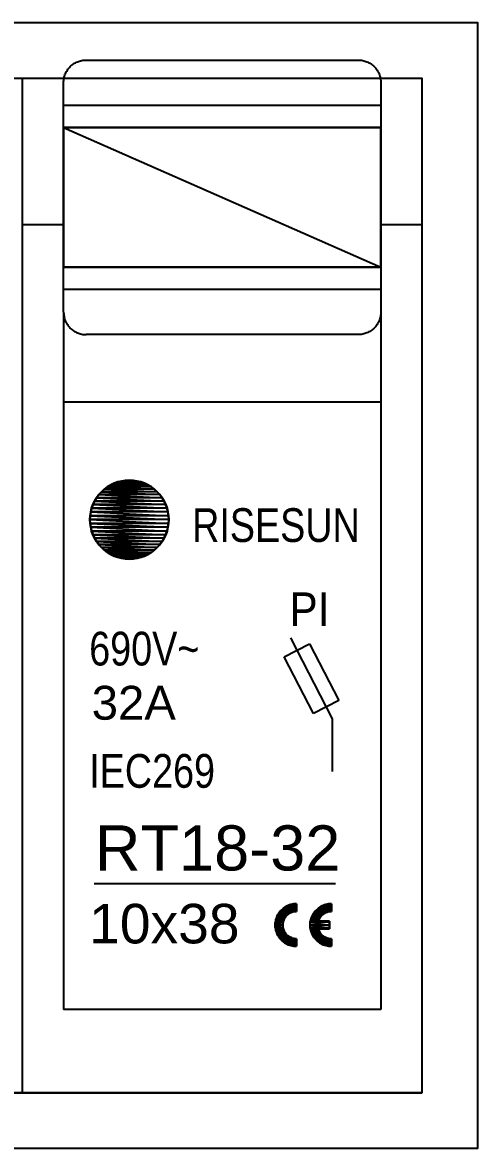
# Model space of a CAD drawing. Header units: millimetres. Extents: x 0 to 4783, y 0 to 3382.
# Drawn here: x 1790.6 to 1811.1, y 2295.9 to 2346.5 of the extents above; entities that cross this region are included whole.
import ezdxf

# ---------------------------------------------------------------- set-up
doc = ezdxf.new("R2010")
doc.units = ezdxf.units.MM
doc.linetypes.add('NEW_LINE159', pattern=[0.7, 0.5, -0.2])
doc.layers.add('DUT', color=7, linetype='Continuous')
doc.styles.add('Arial', font='arial.ttf')

# ---------------------------------------------------------------- blocks, each defined once
blk = doc.blocks.new('*U11827')
for p, q in [((11.063, 62.81), (11.096, 62.847)), ((11.096, 62.847), (11.13, 62.884)), ((11.13, 62.884), (11.167, 62.918)), ((11.13, 62.884), (11.13, 62.884)), ((11.167, 62.918), (11.205, 62.951)), ((11.205, 62.951), (11.244, 62.982)), ((11.244, 62.982), (11.285, 63.01)), ((11.285, 63.01), (11.326, 63.037)), ((11.326, 63.037), (11.369, 63.061)), ((11.369, 63.061), (11.414, 63.083)), ((11.414, 63.083), (11.459, 63.103)), ((11.459, 63.103), (11.505, 63.121)), ((11.505, 63.121), (11.552, 63.137)), ((11.552, 63.137), (11.599, 63.15)), ((11.599, 63.15), (11.648, 63.161)), ((11.648, 63.161), (11.697, 63.169)), ((11.697, 63.169), (11.746, 63.175)), ((11.746, 63.175), (11.796, 63.179)), ((11.796, 63.179), (11.846, 63.18)), ((11.846, 63.18), (12.656, 63.18)), ((12.656, 63.18), (23.288, 63.18)), ((23.288, 63.18), (24.098, 63.18)), ((24.098, 63.18), (24.098, 63.18)), ((24.098, 63.18), (24.148, 63.179)), ((24.148, 63.179), (24.198, 63.175)), ((24.198, 63.175), (24.247, 63.169)), ((24.247, 63.169), (24.296, 63.161)), ((24.296, 63.161), (24.344, 63.15)), ((24.344, 63.15), (24.392, 63.137)), ((24.392, 63.137), (24.439, 63.121)), ((24.439, 63.121), (24.485, 63.103)), ((24.485, 63.103), (24.53, 63.083)), ((24.53, 63.083), (24.574, 63.061)), ((24.574, 63.061), (24.617, 63.037)), ((24.617, 63.037), (24.659, 63.01)), ((24.659, 63.01), (24.7, 62.982)), ((24.7, 62.982), (24.739, 62.951)), ((24.739, 62.951), (24.777, 62.918)), ((24.777, 62.918), (24.814, 62.884)), ((24.814, 62.884), (24.814, 62.884)), ((24.814, 62.884), (24.848, 62.847)), ((24.848, 62.847), (24.881, 62.81)), ((8.986, 62.37), (10.854, 62.37)), ((8.986, 16.706), (8.986, 62.37)), ((10.839, 62.268), (10.845, 62.317)), ((10.845, 62.317), (10.853, 62.366)), ((10.853, 62.366), (10.864, 62.415)), ((10.864, 62.415), (10.878, 62.462)), ((10.878, 62.462), (10.893, 62.509)), ((10.893, 62.509), (10.911, 62.555)), ((10.911, 62.555), (10.931, 62.601)), ((10.931, 62.601), (10.953, 62.645)), ((10.953, 62.645), (10.977, 62.688)), ((10.977, 62.688), (11.004, 62.73)), ((11.004, 62.73), (11.032, 62.77)), ((11.032, 62.77), (11.063, 62.81)), ((24.881, 62.81), (24.911, 62.77)), ((24.911, 62.77), (24.94, 62.73)), ((24.94, 62.73), (24.966, 62.688)), ((24.966, 62.688), (24.991, 62.645)), ((24.991, 62.645), (25.013, 62.601)), ((25.013, 62.601), (25.033, 62.555)), ((25.033, 62.555), (25.051, 62.509)), ((25.051, 62.509), (25.066, 62.462)), ((25.066, 62.462), (25.08, 62.415)), ((25.08, 62.415), (25.091, 62.366)), ((25.09, 62.37), (26.958, 62.37)), ((25.091, 62.366), (25.099, 62.317)), ((25.099, 62.317), (25.105, 62.268)), ((26.958, 62.37), (26.958, 16.706)), ((10.834, 62.168), (10.835, 62.218)), ((10.834, 60.143), (10.834, 62.168)), ((10.834, 62.168), (10.834, 62.168)), ((10.835, 62.218), (10.839, 62.268)), ((25.105, 62.268), (25.109, 62.218)), ((25.109, 62.218), (25.11, 62.168)), ((25.11, 62.168), (25.11, 60.143)), ((10.834, 61.155), (25.11, 61.155)), ((10.834, 53.865), (10.834, 60.143)), ((10.834, 60.143), (25.11, 60.143)), ((25.11, 60.143), (25.11, 53.865)), ((8.986, 55.789), (10.854, 55.789)), ((25.09, 55.789), (26.958, 55.789)), ((25.11, 53.865), (10.834, 53.865)), ((10.834, 51.84), (10.834, 53.865)), ((25.11, 53.865), (25.11, 51.84)), ((25.11, 52.853), (10.834, 52.853)), ((10.834, 51.84), (10.834, 20.453)), ((10.834, 51.84), (10.834, 51.84)), ((10.834, 51.84), (10.835, 51.79)), ((10.835, 51.79), (10.839, 51.74)), ((10.839, 51.74), (10.845, 51.691)), ((10.845, 51.691), (10.853, 51.642)), ((25.099, 51.691), (25.091, 51.642)), ((25.105, 51.74), (25.099, 51.691)), ((25.109, 51.79), (25.105, 51.74)), ((25.11, 51.84), (25.109, 51.79)), ((25.11, 51.84), (25.11, 20.453)), ((25.11, 51.84), (25.11, 51.84)), ((10.853, 51.642), (10.864, 51.594)), ((10.864, 51.594), (10.878, 51.546)), ((10.878, 51.546), (10.893, 51.499)), ((10.893, 51.499), (10.911, 51.453)), ((10.911, 51.453), (10.931, 51.408)), ((10.931, 51.408), (10.953, 51.364)), ((10.953, 51.364), (10.977, 51.321)), ((10.977, 51.321), (11.004, 51.279)), ((11.004, 51.279), (11.032, 51.238)), ((11.032, 51.238), (11.063, 51.199)), ((11.063, 51.199), (11.096, 51.161)), ((24.881, 51.199), (24.848, 51.161)), ((24.911, 51.238), (24.881, 51.199)), ((24.94, 51.279), (24.911, 51.238)), ((24.966, 51.321), (24.94, 51.279)), ((24.991, 51.364), (24.966, 51.321)), ((25.013, 51.408), (24.991, 51.364)), ((25.033, 51.453), (25.013, 51.408)), ((25.051, 51.499), (25.033, 51.453)), ((25.066, 51.546), (25.051, 51.499)), ((25.08, 51.594), (25.066, 51.546)), ((25.091, 51.642), (25.08, 51.594)), ((11.096, 51.161), (11.13, 51.124)), ((11.13, 51.124), (11.13, 51.124)), ((11.13, 51.124), (11.167, 51.09)), ((11.167, 51.09), (11.205, 51.057)), ((11.205, 51.057), (11.244, 51.027)), ((11.244, 51.027), (11.285, 50.998)), ((11.285, 50.998), (11.326, 50.971)), ((11.326, 50.971), (11.369, 50.947)), ((11.369, 50.947), (11.414, 50.925)), ((11.414, 50.925), (11.459, 50.905)), ((11.459, 50.905), (11.505, 50.887)), ((11.505, 50.887), (11.552, 50.872)), ((11.552, 50.872), (11.599, 50.858)), ((11.599, 50.858), (11.648, 50.847)), ((11.648, 50.847), (11.697, 50.839)), ((11.697, 50.839), (11.746, 50.833)), ((11.746, 50.833), (11.796, 50.829)), ((11.796, 50.829), (11.846, 50.828)), ((24.098, 50.828), (11.846, 50.828)), ((24.148, 50.829), (24.098, 50.828)), ((24.198, 50.833), (24.148, 50.829)), ((24.247, 50.839), (24.198, 50.833)), ((24.296, 50.847), (24.247, 50.839)), ((24.344, 50.858), (24.296, 50.847)), ((24.392, 50.872), (24.344, 50.858)), ((24.439, 50.887), (24.392, 50.872)), ((24.485, 50.905), (24.439, 50.887)), ((24.53, 50.925), (24.485, 50.905)), ((24.574, 50.947), (24.53, 50.925)), ((24.617, 50.971), (24.574, 50.947)), ((24.659, 50.998), (24.617, 50.971)), ((24.7, 51.027), (24.659, 50.998)), ((24.739, 51.057), (24.7, 51.027)), ((24.777, 51.09), (24.739, 51.057)), ((24.814, 51.124), (24.777, 51.09)), ((24.848, 51.161), (24.814, 51.124)), ((24.814, 51.124), (24.814, 51.124)), ((25.11, 47.79), (10.834, 47.79)), ((21.042, 37.19), (22.918, 33.537)), ((20.765, 36.328), (21.904, 36.913)), ((21.904, 36.913), (23.213, 34.366)), ((22.073, 33.781), (20.765, 36.328)), ((23.213, 34.366), (22.073, 33.781)), ((22.918, 33.537), (22.918, 31.163)), ((12.203, 26.131), (23.067, 26.131)), ((20.553, 24.844), (20.517, 24.793)), ((20.593, 24.893), (20.553, 24.844)), ((20.636, 24.938), (20.593, 24.893)), ((20.682, 24.981), (20.636, 24.938)), ((20.73, 25.02), (20.682, 24.981)), ((20.78, 25.056), (20.73, 25.02)), ((20.833, 25.088), (20.78, 25.056)), ((20.888, 25.118), (20.833, 25.088)), ((20.944, 25.143), (20.888, 25.118)), ((21.002, 25.166), (20.944, 25.143)), ((21.062, 25.184), (21.002, 25.166)), ((21.075, 24.829), (21.038, 24.813)), ((21.123, 25.198), (21.062, 25.184)), ((21.112, 24.844), (21.075, 24.829)), ((21.151, 24.855), (21.112, 24.844)), ((21.185, 25.208), (21.123, 25.198)), ((21.19, 24.865), (21.151, 24.855)), ((21.248, 25.215), (21.185, 25.208)), ((21.23, 24.871), (21.19, 24.865)), ((21.27, 24.875), (21.23, 24.871)), ((21.312, 25.217), (21.248, 25.215)), ((21.312, 24.876), (21.27, 24.875)), ((21.312, 25.217), (21.312, 25.217)), ((21.312, 24.876), (21.312, 24.876)), ((22.127, 24.844), (22.09, 24.793)), ((22.167, 24.893), (22.127, 24.844)), ((22.21, 24.938), (22.167, 24.893)), ((22.255, 24.981), (22.21, 24.938)), ((22.303, 25.02), (22.255, 24.981)), ((22.354, 25.056), (22.303, 25.02)), ((22.407, 25.088), (22.354, 25.056)), ((22.461, 25.118), (22.407, 25.088)), ((22.518, 25.143), (22.461, 25.118)), ((22.576, 25.166), (22.518, 25.143)), ((22.635, 25.184), (22.576, 25.166)), ((22.641, 24.826), (22.596, 24.805)), ((22.696, 25.198), (22.635, 25.184)), ((22.687, 24.844), (22.641, 24.826)), ((22.735, 24.858), (22.687, 24.844)), ((22.758, 25.208), (22.696, 25.198)), ((22.784, 24.868), (22.735, 24.858)), ((22.821, 25.215), (22.758, 25.208)), ((22.834, 24.874), (22.784, 24.868)), ((22.885, 25.217), (22.821, 25.215)), ((22.885, 24.876), (22.834, 24.874)), ((22.885, 25.217), (22.885, 25.217)), ((22.885, 24.876), (22.885, 24.876)), ((20.357, 24.322), (20.355, 24.26)), ((20.363, 24.384), (20.357, 24.322)), ((20.373, 24.445), (20.363, 24.384)), ((20.387, 24.506), (20.373, 24.445)), ((20.405, 24.566), (20.387, 24.506)), ((20.427, 24.624), (20.405, 24.566)), ((20.453, 24.682), (20.427, 24.624)), ((20.483, 24.738), (20.453, 24.682)), ((20.517, 24.793), (20.483, 24.738)), ((20.483, 24.738), (20.483, 24.738)), ((20.7, 24.34), (20.696, 24.3)), ((20.706, 24.379), (20.7, 24.34)), ((20.715, 24.418), (20.706, 24.379)), ((20.727, 24.457), (20.715, 24.418)), ((20.741, 24.495), (20.727, 24.457)), ((20.758, 24.532), (20.741, 24.495)), ((20.778, 24.568), (20.758, 24.532)), ((20.799, 24.603), (20.778, 24.568)), ((20.778, 24.568), (20.778, 24.568)), ((20.823, 24.636), (20.799, 24.603)), ((20.849, 24.668), (20.823, 24.636)), ((20.876, 24.697), (20.849, 24.668)), ((20.906, 24.724), (20.876, 24.697)), ((20.937, 24.75), (20.906, 24.724)), ((20.969, 24.773), (20.937, 24.75)), ((21.003, 24.794), (20.969, 24.773)), ((21.038, 24.813), (21.003, 24.794)), ((21.93, 24.322), (21.928, 24.26)), ((21.936, 24.384), (21.93, 24.322)), ((21.946, 24.445), (21.936, 24.384)), ((21.96, 24.506), (21.946, 24.445)), ((21.978, 24.566), (21.96, 24.506)), ((22, 24.624), (21.978, 24.566)), ((22.026, 24.682), (22, 24.624)), ((22.056, 24.738), (22.026, 24.682)), ((22.09, 24.793), (22.056, 24.738)), ((22.056, 24.738), (22.056, 24.738)), ((22.308, 24.479), (22.292, 24.43)), ((22.292, 24.43), (22.8, 24.43)), ((22.328, 24.525), (22.308, 24.479)), ((22.351, 24.569), (22.328, 24.525)), ((22.378, 24.611), (22.351, 24.569)), ((22.408, 24.651), (22.378, 24.611)), ((22.441, 24.688), (22.408, 24.651)), ((22.476, 24.721), (22.441, 24.688)), ((22.514, 24.752), (22.476, 24.721)), ((22.554, 24.78), (22.514, 24.752)), ((22.596, 24.805), (22.554, 24.78)), ((22.8, 24.43), (22.8, 24.09)), ((20.355, 24.26), (20.357, 24.198)), ((20.357, 24.198), (20.363, 24.136)), ((20.363, 24.136), (20.373, 24.075)), ((20.373, 24.075), (20.387, 24.014)), ((20.387, 24.014), (20.405, 23.954)), ((20.405, 23.954), (20.427, 23.895)), ((20.427, 23.895), (20.453, 23.838)), ((20.453, 23.838), (20.483, 23.781)), ((20.696, 24.3), (20.695, 24.26)), ((20.695, 24.26), (20.696, 24.22)), ((20.696, 24.22), (20.7, 24.18)), ((20.7, 24.18), (20.706, 24.141)), ((20.706, 24.141), (20.715, 24.102)), ((20.715, 24.102), (20.727, 24.063)), ((20.727, 24.063), (20.741, 24.025)), ((20.741, 24.025), (20.758, 23.988)), ((20.758, 23.988), (20.778, 23.952)), ((20.778, 23.952), (20.778, 23.952)), ((20.778, 23.952), (20.799, 23.917)), ((20.799, 23.917), (20.823, 23.884)), ((20.823, 23.884), (20.849, 23.853)), ((20.849, 23.853), (20.876, 23.823)), ((20.876, 23.823), (20.906, 23.796)), ((21.928, 24.26), (21.93, 24.198)), ((21.93, 24.198), (21.936, 24.136)), ((21.936, 24.136), (21.946, 24.075)), ((21.946, 24.075), (21.96, 24.014)), ((21.96, 24.014), (21.978, 23.954)), ((21.978, 23.954), (22, 23.895)), ((22, 23.895), (22.026, 23.838)), ((22.026, 23.838), (22.056, 23.781)), ((22.292, 24.09), (22.292, 24.09)), ((22.292, 24.09), (22.308, 24.041)), ((22.292, 24.09), (22.8, 24.09)), ((22.308, 24.041), (22.328, 23.995)), ((22.328, 23.995), (22.351, 23.951)), ((22.351, 23.951), (22.378, 23.909)), ((22.378, 23.909), (22.408, 23.869)), ((22.408, 23.869), (22.441, 23.832)), ((22.441, 23.832), (22.476, 23.798)), ((20.483, 23.781), (20.483, 23.781)), ((20.483, 23.781), (20.517, 23.727)), ((20.517, 23.727), (20.553, 23.676)), ((20.553, 23.676), (20.593, 23.627)), ((20.593, 23.627), (20.636, 23.582)), ((20.636, 23.582), (20.682, 23.539)), ((20.682, 23.539), (20.73, 23.5)), ((20.73, 23.5), (20.78, 23.464)), ((20.78, 23.464), (20.833, 23.431)), ((20.833, 23.431), (20.888, 23.402)), ((20.888, 23.402), (20.944, 23.376)), ((20.906, 23.796), (20.937, 23.77)), ((20.937, 23.77), (20.969, 23.747)), ((20.944, 23.376), (21.002, 23.355)), ((20.969, 23.747), (21.003, 23.726)), ((21.002, 23.355), (21.062, 23.336)), ((21.003, 23.726), (21.038, 23.707)), ((21.038, 23.707), (21.075, 23.691)), ((21.062, 23.336), (21.123, 23.322)), ((21.075, 23.691), (21.112, 23.677)), ((21.112, 23.677), (21.151, 23.665)), ((21.123, 23.322), (21.185, 23.312)), ((21.151, 23.665), (21.19, 23.656)), ((21.185, 23.312), (21.248, 23.305)), ((21.19, 23.656), (21.23, 23.649)), ((21.23, 23.649), (21.27, 23.645)), ((21.27, 23.645), (21.312, 23.643)), ((22.056, 23.781), (22.056, 23.781)), ((22.056, 23.781), (22.09, 23.727)), ((22.09, 23.727), (22.127, 23.676)), ((22.127, 23.676), (22.167, 23.627)), ((22.167, 23.627), (22.21, 23.582)), ((22.21, 23.582), (22.255, 23.539)), ((22.255, 23.539), (22.303, 23.5)), ((22.303, 23.5), (22.354, 23.464)), ((22.354, 23.464), (22.407, 23.431)), ((22.407, 23.431), (22.461, 23.402)), ((22.461, 23.402), (22.518, 23.376)), ((22.476, 23.798), (22.514, 23.767)), ((22.514, 23.767), (22.554, 23.74)), ((22.518, 23.376), (22.576, 23.355)), ((22.554, 23.74), (22.596, 23.715)), ((22.576, 23.355), (22.635, 23.336)), ((22.596, 23.715), (22.641, 23.694)), ((22.635, 23.336), (22.696, 23.322)), ((22.641, 23.694), (22.687, 23.676)), ((22.687, 23.676), (22.735, 23.662)), ((22.696, 23.322), (22.758, 23.312)), ((22.735, 23.662), (22.784, 23.652)), ((22.758, 23.312), (22.821, 23.305)), ((22.784, 23.652), (22.834, 23.645)), ((22.834, 23.645), (22.885, 23.643)), ((21.248, 23.305), (21.312, 23.303)), ((22.821, 23.305), (22.885, 23.303)), ((25.11, 20.453), (10.834, 20.453)), ((-26.958, 16.706), (26.958, 16.706))]:
    blk.add_line(p, q)
at = {"color": 144}
for p, q in [((10.834, 60.143), (10.834, 53.865)), ((10.834, 60.143), (25.11, 60.143)), ((25.11, 60.143), (10.834, 60.143)), ((10.834, 60.143), (25.11, 53.865)), ((10.834, 53.865), (10.834, 60.143)), ((10.834, 60.143), (25.11, 53.865)), ((10.834, 60.143), (10.834, 60.143)), ((10.834, 60.143), (25.11, 60.143)), ((25.11, 60.143), (25.11, 53.865)), ((25.11, 53.865), (25.11, 60.143)), ((10.834, 53.865), (25.11, 53.865)), ((10.834, 53.865), (10.834, 53.865)), ((10.834, 53.865), (25.11, 53.865)), ((25.11, 53.865), (10.834, 53.865))]:
    blk.add_line(p, q, dxfattribs=at)
at = {"color": 251, "linetype": 'NEW_LINE159'}
for p, q in [((13.103, 44.135), (12.948, 44.06)), ((13.266, 44.194), (13.103, 44.135)), ((13.435, 44.238), (13.266, 44.194)), ((13.611, 44.265), (13.435, 44.238)), ((13.793, 44.274), (13.611, 44.265)), ((13.974, 44.265), (13.793, 44.274)), ((13.793, 44.274), (13.793, 44.274)), ((14.15, 44.238), (13.974, 44.265)), ((14.319, 44.194), (14.15, 44.238)), ((14.482, 44.135), (14.319, 44.194)), ((14.637, 44.06), (14.482, 44.135)), ((12.425, 43.629), (12.323, 43.493)), ((12.54, 43.755), (12.425, 43.629)), ((12.666, 43.87), (12.54, 43.755)), ((12.802, 43.971), (12.666, 43.87)), ((12.948, 44.06), (12.802, 43.971)), ((14.783, 43.971), (14.637, 44.06)), ((14.92, 43.87), (14.783, 43.971)), ((15.046, 43.755), (14.92, 43.87)), ((15.16, 43.629), (15.046, 43.755)), ((15.262, 43.493), (15.16, 43.629)), ((12.16, 43.192), (12.1, 43.029)), ((12.235, 43.347), (12.16, 43.192)), ((12.323, 43.493), (12.235, 43.347)), ((15.351, 43.347), (15.262, 43.493)), ((15.425, 43.192), (15.351, 43.347)), ((15.485, 43.029), (15.425, 43.192)), ((12.03, 42.683), (12.021, 42.502)), ((12.057, 42.859), (12.03, 42.683)), ((12.1, 43.029), (12.057, 42.859)), ((15.529, 42.859), (15.485, 43.029)), ((15.555, 42.683), (15.529, 42.859)), ((15.565, 42.502), (15.555, 42.683)), ((12.021, 42.502), (12.021, 42.502)), ((12.021, 42.502), (12.03, 42.321)), ((12.03, 42.321), (12.057, 42.145)), ((12.057, 42.145), (12.1, 41.975)), ((15.485, 41.975), (15.529, 42.145)), ((15.529, 42.145), (15.555, 42.321)), ((15.555, 42.321), (15.565, 42.502)), ((15.565, 42.502), (15.565, 42.502)), ((12.1, 41.975), (12.16, 41.812)), ((12.16, 41.812), (12.234, 41.658)), ((12.234, 41.658), (12.323, 41.512)), ((15.262, 41.512), (15.351, 41.658)), ((15.351, 41.658), (15.425, 41.812)), ((15.425, 41.812), (15.485, 41.975)), ((12.323, 41.512), (12.425, 41.375)), ((12.425, 41.375), (12.54, 41.249)), ((12.54, 41.249), (12.665, 41.135)), ((12.665, 41.135), (12.802, 41.033)), ((14.783, 41.033), (14.92, 41.135)), ((14.92, 41.135), (15.046, 41.249)), ((15.046, 41.249), (15.16, 41.375)), ((15.16, 41.375), (15.262, 41.512)), ((12.802, 41.033), (12.948, 40.944)), ((12.948, 40.944), (13.103, 40.869)), ((13.103, 40.869), (13.266, 40.81)), ((13.266, 40.81), (13.435, 40.766)), ((13.435, 40.766), (13.611, 40.739)), ((13.611, 40.739), (13.793, 40.73)), ((13.793, 40.73), (13.974, 40.739)), ((13.793, 40.73), (13.793, 40.73)), ((13.974, 40.739), (14.15, 40.766)), ((14.15, 40.766), (14.319, 40.81)), ((14.319, 40.81), (14.482, 40.869)), ((14.482, 40.869), (14.637, 40.944)), ((14.637, 40.944), (14.783, 41.033))]:
    blk.add_line(p, q, dxfattribs=at)
at = {"color": 251}
for p, q in [((13.115, 44.139), (12.958, 44.065)), ((12.958, 44.065), (13.115, 44.139)), ((13.278, 44.198), (13.115, 44.139)), ((13.115, 44.139), (13.278, 44.198)), ((14.471, 44.139), (13.115, 44.139)), ((13.115, 44.139), (14.628, 44.065)), ((13.115, 44.139), (14.628, 44.065)), ((14.471, 44.139), (13.115, 44.139)), ((13.447, 44.24), (13.278, 44.198)), ((13.278, 44.198), (13.447, 44.24)), ((14.307, 44.198), (13.278, 44.198)), ((13.278, 44.198), (14.471, 44.139)), ((13.278, 44.198), (14.471, 44.139)), ((14.307, 44.198), (13.278, 44.198)), ((13.619, 44.265), (13.447, 44.24)), ((13.447, 44.24), (13.619, 44.265)), ((14.138, 44.24), (13.447, 44.24)), ((13.447, 44.24), (14.307, 44.198)), ((13.447, 44.24), (14.307, 44.198)), ((14.138, 44.24), (13.447, 44.24)), ((13.793, 44.274), (13.619, 44.265)), ((13.619, 44.265), (13.793, 44.274)), ((13.966, 44.265), (13.619, 44.265)), ((13.619, 44.265), (14.138, 44.24)), ((13.619, 44.265), (14.138, 44.24)), ((13.966, 44.265), (13.619, 44.265)), ((13.966, 44.265), (13.793, 44.274)), ((13.793, 44.274), (13.966, 44.265)), ((13.966, 44.265), (14.138, 44.24)), ((14.138, 44.24), (13.966, 44.265)), ((14.138, 44.24), (14.307, 44.198)), ((14.307, 44.198), (14.138, 44.24)), ((14.307, 44.198), (14.471, 44.139)), ((14.471, 44.139), (14.307, 44.198)), ((14.471, 44.139), (14.628, 44.065)), ((14.628, 44.065), (14.471, 44.139)), ((12.423, 43.626), (12.32, 43.486)), ((12.32, 43.486), (12.423, 43.626)), ((12.54, 43.755), (12.423, 43.626)), ((12.423, 43.626), (12.54, 43.755)), ((15.162, 43.626), (12.423, 43.626)), ((12.423, 43.626), (15.266, 43.486)), ((12.423, 43.626), (15.266, 43.486)), ((15.162, 43.626), (12.423, 43.626)), ((12.669, 43.872), (12.54, 43.755)), ((12.54, 43.755), (12.669, 43.872)), ((15.046, 43.755), (12.54, 43.755)), ((12.54, 43.755), (15.162, 43.626)), ((12.54, 43.755), (15.162, 43.626)), ((15.046, 43.755), (12.54, 43.755)), ((12.808, 43.975), (12.669, 43.872)), ((12.669, 43.872), (12.808, 43.975)), ((14.917, 43.872), (12.669, 43.872)), ((12.669, 43.872), (15.046, 43.755)), ((12.669, 43.872), (15.046, 43.755)), ((14.917, 43.872), (12.669, 43.872)), ((12.958, 44.065), (12.808, 43.975)), ((12.808, 43.975), (12.958, 44.065)), ((14.777, 43.975), (12.808, 43.975)), ((12.808, 43.975), (14.917, 43.872)), ((12.808, 43.975), (14.917, 43.872)), ((14.777, 43.975), (12.808, 43.975)), ((14.628, 44.065), (12.958, 44.065)), ((12.958, 44.065), (14.777, 43.975)), ((12.958, 44.065), (14.777, 43.975)), ((14.628, 44.065), (12.958, 44.065)), ((14.628, 44.065), (14.777, 43.975)), ((14.777, 43.975), (14.628, 44.065)), ((14.777, 43.975), (14.917, 43.872)), ((14.917, 43.872), (14.777, 43.975)), ((14.917, 43.872), (15.046, 43.755)), ((15.046, 43.755), (14.917, 43.872)), ((15.046, 43.755), (15.162, 43.626)), ((15.162, 43.626), (15.046, 43.755)), ((15.162, 43.626), (15.266, 43.486)), ((15.266, 43.486), (15.162, 43.626)), ((12.156, 43.18), (12.097, 43.016)), ((12.097, 43.016), (12.156, 43.18)), ((12.23, 43.337), (12.156, 43.18)), ((12.156, 43.18), (12.23, 43.337)), ((15.43, 43.18), (12.156, 43.18)), ((12.156, 43.18), (15.488, 43.016)), ((12.156, 43.18), (15.488, 43.016)), ((15.43, 43.18), (12.156, 43.18)), ((12.32, 43.486), (12.23, 43.337)), ((12.23, 43.337), (12.32, 43.486)), ((15.355, 43.337), (12.23, 43.337)), ((12.23, 43.337), (15.43, 43.18)), ((12.23, 43.337), (15.43, 43.18)), ((15.355, 43.337), (12.23, 43.337)), ((15.266, 43.486), (12.32, 43.486)), ((12.32, 43.486), (15.355, 43.337)), ((12.32, 43.486), (15.355, 43.337)), ((15.266, 43.486), (12.32, 43.486)), ((15.266, 43.486), (15.355, 43.337)), ((15.355, 43.337), (15.266, 43.486)), ((15.355, 43.337), (15.43, 43.18)), ((15.43, 43.18), (15.355, 43.337)), ((15.43, 43.18), (15.488, 43.016)), ((15.488, 43.016), (15.43, 43.18)), ((12.029, 42.676), (12.021, 42.502)), ((12.021, 42.502), (12.029, 42.676)), ((12.055, 42.848), (12.029, 42.676)), ((12.029, 42.676), (12.055, 42.848)), ((15.556, 42.676), (12.029, 42.676)), ((12.029, 42.676), (15.565, 42.502)), ((12.029, 42.676), (15.565, 42.502)), ((15.556, 42.676), (12.029, 42.676)), ((12.097, 43.016), (12.055, 42.848)), ((12.055, 42.848), (12.097, 43.016)), ((15.531, 42.848), (12.055, 42.848)), ((12.055, 42.848), (15.556, 42.676)), ((12.055, 42.848), (15.556, 42.676)), ((15.531, 42.848), (12.055, 42.848)), ((15.488, 43.016), (12.097, 43.016)), ((12.097, 43.016), (15.531, 42.848)), ((12.097, 43.016), (15.531, 42.848)), ((15.488, 43.016), (12.097, 43.016)), ((15.488, 43.016), (15.531, 42.848)), ((15.531, 42.848), (15.488, 43.016)), ((15.531, 42.848), (15.556, 42.676)), ((15.556, 42.676), (15.531, 42.848)), ((15.556, 42.676), (15.565, 42.502)), ((15.565, 42.502), (15.556, 42.676)), ((12.021, 42.502), (12.029, 42.328)), ((15.565, 42.502), (12.021, 42.502)), ((12.021, 42.502), (15.556, 42.328)), ((12.029, 42.328), (12.021, 42.502)), ((12.021, 42.502), (15.556, 42.328)), ((15.565, 42.502), (12.021, 42.502)), ((12.029, 42.328), (12.055, 42.156)), ((15.556, 42.328), (12.029, 42.328)), ((12.029, 42.328), (15.531, 42.156)), ((12.055, 42.156), (12.029, 42.328)), ((12.029, 42.328), (15.531, 42.156)), ((15.556, 42.328), (12.029, 42.328)), ((12.055, 42.156), (12.097, 41.988)), ((15.531, 42.156), (12.055, 42.156)), ((12.055, 42.156), (15.488, 41.988)), ((12.097, 41.988), (12.055, 42.156)), ((12.055, 42.156), (15.488, 41.988)), ((15.531, 42.156), (12.055, 42.156)), ((15.531, 42.156), (15.488, 41.988)), ((15.488, 41.988), (15.531, 42.156)), ((15.556, 42.328), (15.531, 42.156)), ((15.531, 42.156), (15.556, 42.328)), ((15.565, 42.502), (15.556, 42.328)), ((15.556, 42.328), (15.565, 42.502)), ((12.097, 41.988), (12.156, 41.824)), ((15.488, 41.988), (12.097, 41.988)), ((12.097, 41.988), (15.43, 41.824)), ((12.156, 41.824), (12.097, 41.988)), ((12.097, 41.988), (15.43, 41.824)), ((15.488, 41.988), (12.097, 41.988)), ((12.156, 41.824), (12.23, 41.667)), ((15.43, 41.824), (12.156, 41.824)), ((12.156, 41.824), (15.355, 41.667)), ((12.23, 41.667), (12.156, 41.824)), ((12.156, 41.824), (15.355, 41.667)), ((15.43, 41.824), (12.156, 41.824)), ((12.23, 41.667), (12.32, 41.518)), ((15.355, 41.667), (12.23, 41.667)), ((12.23, 41.667), (15.266, 41.518)), ((12.32, 41.518), (12.23, 41.667)), ((12.23, 41.667), (15.266, 41.518)), ((15.355, 41.667), (12.23, 41.667)), ((15.355, 41.667), (15.266, 41.518)), ((15.266, 41.518), (15.355, 41.667)), ((15.43, 41.824), (15.355, 41.667)), ((15.355, 41.667), (15.43, 41.824)), ((15.488, 41.988), (15.43, 41.824)), ((15.43, 41.824), (15.488, 41.988)), ((12.32, 41.518), (12.423, 41.378)), ((15.266, 41.518), (12.32, 41.518)), ((12.32, 41.518), (15.162, 41.378)), ((12.423, 41.378), (12.32, 41.518)), ((12.32, 41.518), (15.162, 41.378)), ((15.266, 41.518), (12.32, 41.518)), ((12.423, 41.378), (12.54, 41.249)), ((15.162, 41.378), (12.423, 41.378)), ((12.423, 41.378), (15.046, 41.249)), ((12.54, 41.249), (12.423, 41.378)), ((12.423, 41.378), (15.046, 41.249)), ((15.162, 41.378), (12.423, 41.378)), ((12.54, 41.249), (12.669, 41.132)), ((15.046, 41.249), (12.54, 41.249)), ((12.54, 41.249), (14.917, 41.132)), ((12.669, 41.132), (12.54, 41.249)), ((12.54, 41.249), (14.917, 41.132)), ((15.046, 41.249), (12.54, 41.249)), ((12.669, 41.132), (12.808, 41.029)), ((14.917, 41.132), (12.669, 41.132)), ((12.669, 41.132), (14.777, 41.029)), ((12.808, 41.029), (12.669, 41.132)), ((12.669, 41.132), (14.777, 41.029)), ((14.917, 41.132), (12.669, 41.132)), ((14.917, 41.132), (14.777, 41.029)), ((14.777, 41.029), (14.917, 41.132)), ((15.046, 41.249), (14.917, 41.132)), ((14.917, 41.132), (15.046, 41.249)), ((15.162, 41.378), (15.046, 41.249)), ((15.046, 41.249), (15.162, 41.378)), ((15.266, 41.518), (15.162, 41.378)), ((15.162, 41.378), (15.266, 41.518)), ((12.808, 41.029), (12.958, 40.939)), ((14.777, 41.029), (12.808, 41.029)), ((12.808, 41.029), (14.628, 40.939)), ((12.958, 40.939), (12.808, 41.029)), ((12.808, 41.029), (14.628, 40.939)), ((14.777, 41.029), (12.808, 41.029)), ((12.958, 40.939), (13.115, 40.865)), ((14.628, 40.939), (12.958, 40.939)), ((12.958, 40.939), (14.471, 40.865)), ((13.115, 40.865), (12.958, 40.939)), ((12.958, 40.939), (14.471, 40.865)), ((14.628, 40.939), (12.958, 40.939)), ((13.115, 40.865), (13.278, 40.806)), ((14.471, 40.865), (13.115, 40.865)), ((13.115, 40.865), (14.307, 40.806)), ((13.278, 40.806), (13.115, 40.865)), ((13.115, 40.865), (14.307, 40.806)), ((14.471, 40.865), (13.115, 40.865)), ((13.278, 40.806), (13.447, 40.764)), ((14.307, 40.806), (13.278, 40.806)), ((13.278, 40.806), (14.138, 40.764)), ((13.447, 40.764), (13.278, 40.806)), ((13.278, 40.806), (14.138, 40.764)), ((14.307, 40.806), (13.278, 40.806)), ((13.447, 40.764), (13.619, 40.739)), ((14.138, 40.764), (13.447, 40.764)), ((13.447, 40.764), (13.966, 40.739)), ((13.619, 40.739), (13.447, 40.764)), ((13.447, 40.764), (13.966, 40.739)), ((14.138, 40.764), (13.447, 40.764)), ((13.793, 40.73), (13.619, 40.739)), ((13.966, 40.739), (13.619, 40.739)), ((13.619, 40.739), (13.793, 40.73)), ((13.966, 40.739), (13.619, 40.739)), ((13.966, 40.739), (13.793, 40.73)), ((13.793, 40.73), (13.966, 40.739)), ((14.138, 40.764), (13.966, 40.739)), ((13.966, 40.739), (14.138, 40.764)), ((14.307, 40.806), (14.138, 40.764)), ((14.138, 40.764), (14.307, 40.806)), ((14.471, 40.865), (14.307, 40.806)), ((14.307, 40.806), (14.471, 40.865)), ((14.628, 40.939), (14.471, 40.865)), ((14.471, 40.865), (14.628, 40.939)), ((14.777, 41.029), (14.628, 40.939)), ((14.628, 40.939), (14.777, 41.029)), ((20.55, 24.839), (20.52, 24.794)), ((20.52, 24.794), (20.55, 24.839)), ((20.552, 24.842), (20.55, 24.839)), ((20.55, 24.839), (20.552, 24.842)), ((21.101, 24.839), (20.55, 24.839)), ((20.55, 24.839), (21.003, 24.794)), ((20.55, 24.839), (21.003, 24.794)), ((21.101, 24.839), (20.55, 24.839)), ((20.574, 24.867), (20.552, 24.842)), ((20.552, 24.842), (20.574, 24.867)), ((21.112, 24.842), (20.552, 24.842)), ((20.552, 24.842), (21.101, 24.839)), ((20.552, 24.842), (21.101, 24.839)), ((21.112, 24.842), (20.552, 24.842)), ((20.582, 24.876), (20.574, 24.867)), ((20.574, 24.867), (20.582, 24.876)), ((21.205, 24.867), (20.574, 24.867)), ((20.574, 24.867), (21.112, 24.842)), ((20.574, 24.867), (21.112, 24.842)), ((21.205, 24.867), (20.574, 24.867)), ((20.635, 24.936), (20.582, 24.876)), ((20.582, 24.876), (20.635, 24.936)), ((21.312, 24.876), (20.582, 24.876)), ((20.582, 24.876), (21.205, 24.867)), ((20.582, 24.876), (21.205, 24.867)), ((21.312, 24.876), (20.582, 24.876)), ((20.729, 25.019), (20.635, 24.936)), ((20.635, 24.936), (20.729, 25.019)), ((21.312, 24.936), (20.635, 24.936)), ((20.635, 24.936), (21.312, 24.876)), ((20.635, 24.936), (21.312, 24.876)), ((21.312, 24.936), (20.635, 24.936)), ((20.833, 25.088), (20.729, 25.019)), ((20.729, 25.019), (20.833, 25.088)), ((21.312, 25.019), (20.729, 25.019)), ((20.729, 25.019), (21.312, 24.936)), ((20.729, 25.019), (21.312, 24.936)), ((21.312, 25.019), (20.729, 25.019)), ((20.945, 25.144), (20.833, 25.088)), ((20.833, 25.088), (20.945, 25.144)), ((21.312, 25.088), (20.833, 25.088)), ((20.833, 25.088), (21.312, 25.019)), ((20.833, 25.088), (21.312, 25.019)), ((21.312, 25.088), (20.833, 25.088)), ((21.064, 25.184), (20.945, 25.144)), ((20.945, 25.144), (21.064, 25.184)), ((21.312, 25.144), (20.945, 25.144)), ((20.945, 25.144), (21.312, 25.088)), ((20.945, 25.144), (21.312, 25.088)), ((21.312, 25.144), (20.945, 25.144)), ((21.101, 24.839), (21.003, 24.794)), ((21.003, 24.794), (21.101, 24.839)), ((21.187, 25.209), (21.064, 25.184)), ((21.064, 25.184), (21.187, 25.209)), ((21.312, 25.184), (21.064, 25.184)), ((21.064, 25.184), (21.312, 25.144)), ((21.064, 25.184), (21.312, 25.144)), ((21.312, 25.184), (21.064, 25.184)), ((21.112, 24.842), (21.101, 24.839)), ((21.101, 24.839), (21.112, 24.842)), ((21.205, 24.867), (21.112, 24.842)), ((21.112, 24.842), (21.205, 24.867)), ((21.312, 25.217), (21.187, 25.209)), ((21.187, 25.209), (21.312, 25.217)), ((21.312, 25.209), (21.187, 25.209)), ((21.187, 25.209), (21.312, 25.184)), ((21.187, 25.209), (21.312, 25.184)), ((21.312, 25.209), (21.187, 25.209)), ((21.312, 24.876), (21.205, 24.867)), ((21.205, 24.867), (21.312, 24.876)), ((21.312, 25.209), (21.312, 25.217)), ((21.312, 25.217), (21.312, 25.209)), ((21.312, 25.209), (21.312, 25.184)), ((21.312, 25.184), (21.312, 25.209)), ((21.312, 25.184), (21.312, 25.144)), ((21.312, 25.144), (21.312, 25.184)), ((21.312, 25.144), (21.312, 25.088)), ((21.312, 25.088), (21.312, 25.144)), ((21.312, 25.088), (21.312, 25.019)), ((21.312, 25.019), (21.312, 25.088)), ((21.312, 25.019), (21.312, 24.936)), ((21.312, 24.936), (21.312, 25.019)), ((21.312, 24.936), (21.312, 24.876)), ((21.312, 24.876), (21.312, 24.936)), ((22.121, 24.835), (22.087, 24.784)), ((22.087, 24.784), (22.121, 24.835)), ((22.126, 24.842), (22.121, 24.835)), ((22.121, 24.835), (22.126, 24.842)), ((22.663, 24.835), (22.121, 24.835)), ((22.121, 24.835), (22.561, 24.784)), ((22.121, 24.835), (22.561, 24.784)), ((22.663, 24.835), (22.121, 24.835)), ((22.147, 24.866), (22.126, 24.842)), ((22.126, 24.842), (22.147, 24.866)), ((22.689, 24.842), (22.126, 24.842)), ((22.126, 24.842), (22.663, 24.835)), ((22.126, 24.842), (22.663, 24.835)), ((22.689, 24.842), (22.126, 24.842)), ((22.156, 24.876), (22.147, 24.866)), ((22.147, 24.866), (22.156, 24.876)), ((22.772, 24.866), (22.147, 24.866)), ((22.147, 24.866), (22.689, 24.842)), ((22.147, 24.866), (22.689, 24.842)), ((22.772, 24.866), (22.147, 24.866)), ((22.208, 24.936), (22.156, 24.876)), ((22.156, 24.876), (22.208, 24.936)), ((22.885, 24.876), (22.156, 24.876)), ((22.156, 24.876), (22.772, 24.866)), ((22.156, 24.876), (22.772, 24.866)), ((22.885, 24.876), (22.156, 24.876)), ((22.303, 25.019), (22.208, 24.936)), ((22.208, 24.936), (22.303, 25.019)), ((22.885, 24.936), (22.208, 24.936)), ((22.208, 24.936), (22.885, 24.876)), ((22.208, 24.936), (22.885, 24.876)), ((22.885, 24.936), (22.208, 24.936)), ((22.407, 25.088), (22.303, 25.019)), ((22.303, 25.019), (22.407, 25.088)), ((22.885, 25.019), (22.303, 25.019)), ((22.303, 25.019), (22.885, 24.936)), ((22.303, 25.019), (22.885, 24.936)), ((22.885, 25.019), (22.303, 25.019)), ((22.519, 25.144), (22.407, 25.088)), ((22.407, 25.088), (22.519, 25.144)), ((22.885, 25.088), (22.407, 25.088)), ((22.407, 25.088), (22.885, 25.019)), ((22.407, 25.088), (22.885, 25.019)), ((22.885, 25.088), (22.407, 25.088)), ((22.637, 25.184), (22.519, 25.144)), ((22.519, 25.144), (22.637, 25.184)), ((22.885, 25.144), (22.519, 25.144)), ((22.519, 25.144), (22.885, 25.088)), ((22.519, 25.144), (22.885, 25.088)), ((22.885, 25.144), (22.519, 25.144)), ((22.663, 24.835), (22.561, 24.784)), ((22.561, 24.784), (22.663, 24.835)), ((22.76, 25.209), (22.637, 25.184)), ((22.637, 25.184), (22.76, 25.209)), ((22.885, 25.184), (22.637, 25.184)), ((22.637, 25.184), (22.885, 25.144)), ((22.637, 25.184), (22.885, 25.144)), ((22.885, 25.184), (22.637, 25.184)), ((22.689, 24.842), (22.663, 24.835)), ((22.663, 24.835), (22.689, 24.842)), ((22.772, 24.866), (22.689, 24.842)), ((22.689, 24.842), (22.772, 24.866)), ((22.885, 25.217), (22.76, 25.209)), ((22.76, 25.209), (22.885, 25.217)), ((22.885, 25.209), (22.76, 25.209)), ((22.76, 25.209), (22.885, 25.184)), ((22.76, 25.209), (22.885, 25.184)), ((22.885, 25.209), (22.76, 25.209)), ((22.885, 24.876), (22.772, 24.866)), ((22.772, 24.866), (22.885, 24.876)), ((22.885, 25.209), (22.885, 25.217)), ((22.885, 25.217), (22.885, 25.209)), ((22.885, 25.209), (22.885, 25.184)), ((22.885, 25.184), (22.885, 25.209)), ((22.885, 25.184), (22.885, 25.144)), ((22.885, 25.144), (22.885, 25.184)), ((22.885, 25.144), (22.885, 25.088)), ((22.885, 25.088), (22.885, 25.144)), ((22.885, 25.088), (22.885, 25.019)), ((22.885, 25.019), (22.885, 25.088)), ((22.885, 25.019), (22.885, 24.936)), ((22.885, 24.936), (22.885, 25.019)), ((22.885, 24.936), (22.885, 24.876)), ((22.885, 24.876), (22.885, 24.936)), ((20.362, 24.367), (20.355, 24.26)), ((20.355, 24.26), (20.362, 24.367)), ((20.363, 24.385), (20.362, 24.367)), ((20.362, 24.367), (20.363, 24.385)), ((20.704, 24.367), (20.362, 24.367)), ((20.362, 24.367), (20.695, 24.26)), ((20.362, 24.367), (20.695, 24.26)), ((20.704, 24.367), (20.362, 24.367)), ((20.38, 24.471), (20.363, 24.385)), ((20.363, 24.385), (20.38, 24.471)), ((20.709, 24.385), (20.363, 24.385)), ((20.363, 24.385), (20.704, 24.367)), ((20.363, 24.385), (20.704, 24.367)), ((20.709, 24.385), (20.363, 24.385)), ((20.387, 24.507), (20.38, 24.471)), ((20.38, 24.471), (20.387, 24.507)), ((20.732, 24.471), (20.38, 24.471)), ((20.38, 24.471), (20.709, 24.385)), ((20.38, 24.471), (20.709, 24.385)), ((20.732, 24.471), (20.38, 24.471)), ((20.408, 24.568), (20.387, 24.507)), ((20.387, 24.507), (20.408, 24.568)), ((20.749, 24.507), (20.387, 24.507)), ((20.387, 24.507), (20.732, 24.471)), ((20.387, 24.507), (20.732, 24.471)), ((20.749, 24.507), (20.387, 24.507)), ((20.428, 24.626), (20.408, 24.568)), ((20.408, 24.568), (20.428, 24.626)), ((20.778, 24.568), (20.408, 24.568)), ((20.408, 24.568), (20.749, 24.507)), ((20.408, 24.568), (20.749, 24.507)), ((20.778, 24.568), (20.408, 24.568)), ((20.443, 24.656), (20.428, 24.626)), ((20.428, 24.626), (20.443, 24.656)), ((20.818, 24.626), (20.428, 24.626)), ((20.428, 24.626), (20.778, 24.568)), ((20.428, 24.626), (20.778, 24.568)), ((20.818, 24.626), (20.428, 24.626)), ((20.48, 24.732), (20.443, 24.656)), ((20.443, 24.656), (20.48, 24.732)), ((20.839, 24.656), (20.443, 24.656)), ((20.443, 24.656), (20.818, 24.626)), ((20.443, 24.656), (20.818, 24.626)), ((20.839, 24.656), (20.443, 24.656)), ((20.483, 24.738), (20.48, 24.732)), ((20.48, 24.732), (20.483, 24.738)), ((20.915, 24.732), (20.48, 24.732)), ((20.48, 24.732), (20.839, 24.656)), ((20.48, 24.732), (20.839, 24.656)), ((20.915, 24.732), (20.48, 24.732)), ((20.52, 24.794), (20.483, 24.738)), ((20.483, 24.738), (20.52, 24.794)), ((20.924, 24.738), (20.483, 24.738)), ((20.483, 24.738), (20.915, 24.732)), ((20.483, 24.738), (20.915, 24.732)), ((20.924, 24.738), (20.483, 24.738)), ((21.003, 24.794), (20.52, 24.794)), ((20.52, 24.794), (20.924, 24.738)), ((20.52, 24.794), (20.924, 24.738)), ((21.003, 24.794), (20.52, 24.794)), ((20.704, 24.367), (20.695, 24.26)), ((20.695, 24.26), (20.704, 24.367)), ((20.709, 24.385), (20.704, 24.367)), ((20.704, 24.367), (20.709, 24.385)), ((20.732, 24.471), (20.709, 24.385)), ((20.709, 24.385), (20.732, 24.471)), ((20.749, 24.507), (20.732, 24.471)), ((20.732, 24.471), (20.749, 24.507)), ((20.778, 24.568), (20.749, 24.507)), ((20.749, 24.507), (20.778, 24.568)), ((20.818, 24.626), (20.778, 24.568)), ((20.778, 24.568), (20.818, 24.626)), ((20.839, 24.656), (20.818, 24.626)), ((20.818, 24.626), (20.839, 24.656)), ((20.915, 24.732), (20.839, 24.656)), ((20.839, 24.656), (20.915, 24.732)), ((20.924, 24.738), (20.915, 24.732)), ((20.915, 24.732), (20.924, 24.738)), ((21.003, 24.794), (20.924, 24.738)), ((20.924, 24.738), (21.003, 24.794)), ((21.936, 24.385), (21.928, 24.26)), ((21.928, 24.26), (21.936, 24.385)), ((21.945, 24.43), (21.936, 24.385)), ((21.936, 24.385), (21.945, 24.43)), ((22.8, 24.385), (21.936, 24.385)), ((21.936, 24.385), (22.8, 24.26)), ((21.936, 24.385), (22.8, 24.26)), ((22.8, 24.385), (21.936, 24.385)), ((21.961, 24.507), (21.945, 24.43)), ((21.945, 24.43), (21.961, 24.507)), ((22.8, 24.43), (21.945, 24.43)), ((21.945, 24.43), (22.8, 24.385)), ((21.945, 24.43), (22.8, 24.385)), ((22.292, 24.43), (21.945, 24.43)), ((21.97, 24.536), (21.961, 24.507)), ((21.961, 24.507), (21.97, 24.536)), ((22.323, 24.507), (21.961, 24.507)), ((21.961, 24.507), (22.292, 24.43)), ((21.961, 24.507), (22.292, 24.43)), ((22.323, 24.507), (21.961, 24.507)), ((22.001, 24.626), (21.97, 24.536)), ((21.97, 24.536), (22.001, 24.626)), ((22.334, 24.536), (21.97, 24.536)), ((21.97, 24.536), (22.323, 24.507)), ((21.97, 24.536), (22.323, 24.507)), ((22.334, 24.536), (21.97, 24.536)), ((22.004, 24.632), (22.001, 24.626)), ((22.001, 24.626), (22.004, 24.632)), ((22.39, 24.626), (22.001, 24.626)), ((22.001, 24.626), (22.334, 24.536)), ((22.001, 24.626), (22.334, 24.536)), ((22.39, 24.626), (22.001, 24.626)), ((22.045, 24.716), (22.004, 24.632)), ((22.004, 24.632), (22.045, 24.716)), ((22.394, 24.632), (22.004, 24.632)), ((22.004, 24.632), (22.39, 24.626)), ((22.004, 24.632), (22.39, 24.626)), ((22.394, 24.632), (22.004, 24.632)), ((22.056, 24.738), (22.045, 24.716)), ((22.045, 24.716), (22.056, 24.738)), ((22.47, 24.716), (22.045, 24.716)), ((22.045, 24.716), (22.394, 24.632)), ((22.045, 24.716), (22.394, 24.632)), ((22.47, 24.716), (22.045, 24.716)), ((22.087, 24.784), (22.056, 24.738)), ((22.056, 24.738), (22.087, 24.784)), ((22.5, 24.738), (22.056, 24.738)), ((22.056, 24.738), (22.47, 24.716)), ((22.056, 24.738), (22.47, 24.716)), ((22.5, 24.738), (22.056, 24.738)), ((22.561, 24.784), (22.087, 24.784)), ((22.087, 24.784), (22.5, 24.738)), ((22.087, 24.784), (22.5, 24.738)), ((22.561, 24.784), (22.087, 24.784)), ((22.323, 24.507), (22.292, 24.43)), ((22.292, 24.43), (22.323, 24.507)), ((22.292, 24.43), (22.8, 24.43)), ((22.292, 24.43), (22.292, 24.43)), ((22.292, 24.43), (22.8, 24.43)), ((22.334, 24.536), (22.323, 24.507)), ((22.323, 24.507), (22.334, 24.536)), ((22.39, 24.626), (22.334, 24.536)), ((22.334, 24.536), (22.39, 24.626)), ((22.394, 24.632), (22.39, 24.626)), ((22.39, 24.626), (22.394, 24.632)), ((22.47, 24.716), (22.394, 24.632)), ((22.394, 24.632), (22.47, 24.716)), ((22.5, 24.738), (22.47, 24.716)), ((22.47, 24.716), (22.5, 24.738)), ((22.561, 24.784), (22.5, 24.738)), ((22.5, 24.738), (22.561, 24.784)), ((22.8, 24.43), (22.8, 24.385)), ((22.8, 24.385), (22.8, 24.43)), ((22.8, 24.385), (22.8, 24.26)), ((22.8, 24.26), (22.8, 24.385)), ((20.355, 24.26), (20.362, 24.153)), ((20.695, 24.26), (20.355, 24.26)), ((20.355, 24.26), (20.704, 24.153)), ((20.362, 24.153), (20.355, 24.26)), ((20.355, 24.26), (20.704, 24.153)), ((20.695, 24.26), (20.355, 24.26)), ((20.362, 24.153), (20.363, 24.135)), ((20.704, 24.153), (20.362, 24.153)), ((20.362, 24.153), (20.709, 24.135)), ((20.363, 24.135), (20.362, 24.153)), ((20.362, 24.153), (20.709, 24.135)), ((20.704, 24.153), (20.362, 24.153)), ((20.363, 24.135), (20.38, 24.049)), ((20.709, 24.135), (20.363, 24.135)), ((20.363, 24.135), (20.732, 24.049)), ((20.38, 24.049), (20.363, 24.135)), ((20.363, 24.135), (20.732, 24.049)), ((20.709, 24.135), (20.363, 24.135)), ((20.38, 24.049), (20.387, 24.012)), ((20.732, 24.049), (20.38, 24.049)), ((20.38, 24.049), (20.749, 24.012)), ((20.387, 24.012), (20.38, 24.049)), ((20.38, 24.049), (20.749, 24.012)), ((20.732, 24.049), (20.38, 24.049)), ((20.387, 24.012), (20.408, 23.952)), ((20.749, 24.012), (20.387, 24.012)), ((20.387, 24.012), (20.778, 23.952)), ((20.408, 23.952), (20.387, 24.012)), ((20.387, 24.012), (20.778, 23.952)), ((20.749, 24.012), (20.387, 24.012)), ((20.408, 23.952), (20.428, 23.894)), ((20.778, 23.952), (20.408, 23.952)), ((20.408, 23.952), (20.818, 23.894)), ((20.428, 23.894), (20.408, 23.952)), ((20.408, 23.952), (20.818, 23.894)), ((20.778, 23.952), (20.408, 23.952)), ((20.428, 23.894), (20.443, 23.863)), ((20.818, 23.894), (20.428, 23.894)), ((20.428, 23.894), (20.839, 23.863)), ((20.443, 23.863), (20.428, 23.894)), ((20.428, 23.894), (20.839, 23.863)), ((20.818, 23.894), (20.428, 23.894)), ((20.443, 23.863), (20.48, 23.787)), ((20.839, 23.863), (20.443, 23.863)), ((20.443, 23.863), (20.915, 23.787)), ((20.48, 23.787), (20.443, 23.863)), ((20.443, 23.863), (20.915, 23.787)), ((20.839, 23.863), (20.443, 23.863)), ((20.695, 24.26), (20.704, 24.153)), ((20.704, 24.153), (20.695, 24.26)), ((20.704, 24.153), (20.709, 24.135)), ((20.709, 24.135), (20.704, 24.153)), ((20.709, 24.135), (20.732, 24.049)), ((20.732, 24.049), (20.709, 24.135)), ((20.732, 24.049), (20.749, 24.012)), ((20.749, 24.012), (20.732, 24.049)), ((20.749, 24.012), (20.778, 23.952)), ((20.778, 23.952), (20.749, 24.012)), ((20.778, 23.952), (20.818, 23.894)), ((20.818, 23.894), (20.778, 23.952)), ((20.818, 23.894), (20.839, 23.863)), ((20.839, 23.863), (20.818, 23.894)), ((20.839, 23.863), (20.915, 23.787)), ((20.915, 23.787), (20.839, 23.863)), ((21.928, 24.26), (21.936, 24.135)), ((22.8, 24.26), (21.928, 24.26)), ((21.928, 24.26), (22.8, 24.135)), ((21.936, 24.135), (21.928, 24.26)), ((21.928, 24.26), (22.8, 24.135)), ((22.8, 24.26), (21.928, 24.26)), ((21.936, 24.135), (21.945, 24.09)), ((22.8, 24.135), (21.936, 24.135)), ((21.936, 24.135), (22.8, 24.09)), ((21.945, 24.09), (21.936, 24.135)), ((21.936, 24.135), (22.8, 24.09)), ((22.8, 24.135), (21.936, 24.135)), ((21.945, 24.09), (21.961, 24.012)), ((22.292, 24.09), (21.945, 24.09)), ((21.945, 24.09), (22.323, 24.012)), ((21.961, 24.012), (21.945, 24.09)), ((21.945, 24.09), (22.323, 24.012)), ((22.8, 24.09), (21.945, 24.09)), ((21.961, 24.012), (21.97, 23.984)), ((22.323, 24.012), (21.961, 24.012)), ((21.961, 24.012), (22.334, 23.984)), ((21.97, 23.984), (21.961, 24.012)), ((21.961, 24.012), (22.334, 23.984)), ((22.323, 24.012), (21.961, 24.012)), ((21.97, 23.984), (22.001, 23.894)), ((22.334, 23.984), (21.97, 23.984)), ((21.97, 23.984), (22.39, 23.894)), ((22.001, 23.894), (21.97, 23.984)), ((21.97, 23.984), (22.39, 23.894)), ((22.334, 23.984), (21.97, 23.984)), ((22.001, 23.894), (22.004, 23.887)), ((22.39, 23.894), (22.001, 23.894)), ((22.001, 23.894), (22.394, 23.887)), ((22.004, 23.887), (22.001, 23.894)), ((22.001, 23.894), (22.394, 23.887)), ((22.39, 23.894), (22.001, 23.894)), ((22.004, 23.887), (22.045, 23.804)), ((22.394, 23.887), (22.004, 23.887)), ((22.004, 23.887), (22.47, 23.804)), ((22.045, 23.804), (22.004, 23.887)), ((22.004, 23.887), (22.47, 23.804)), ((22.394, 23.887), (22.004, 23.887)), ((22.292, 24.09), (22.323, 24.012)), ((22.292, 24.09), (22.8, 24.09)), ((22.323, 24.012), (22.292, 24.09)), ((22.292, 24.09), (22.292, 24.09)), ((22.292, 24.09), (22.8, 24.09)), ((22.323, 24.012), (22.334, 23.984)), ((22.334, 23.984), (22.323, 24.012)), ((22.334, 23.984), (22.39, 23.894)), ((22.39, 23.894), (22.334, 23.984)), ((22.39, 23.894), (22.394, 23.887)), ((22.394, 23.887), (22.39, 23.894)), ((22.394, 23.887), (22.47, 23.804)), ((22.47, 23.804), (22.394, 23.887)), ((22.8, 24.26), (22.8, 24.135)), ((22.8, 24.135), (22.8, 24.26)), ((22.8, 24.135), (22.8, 24.09)), ((22.8, 24.09), (22.8, 24.135)), ((20.48, 23.787), (20.483, 23.781)), ((20.915, 23.787), (20.48, 23.787)), ((20.48, 23.787), (20.924, 23.781)), ((20.483, 23.781), (20.48, 23.787)), ((20.48, 23.787), (20.924, 23.781)), ((20.915, 23.787), (20.48, 23.787)), ((20.483, 23.781), (20.52, 23.726)), ((20.924, 23.781), (20.483, 23.781)), ((20.483, 23.781), (21.003, 23.726)), ((20.52, 23.726), (20.483, 23.781)), ((20.483, 23.781), (21.003, 23.726)), ((20.924, 23.781), (20.483, 23.781)), ((20.52, 23.726), (20.55, 23.68)), ((21.003, 23.726), (20.52, 23.726)), ((20.52, 23.726), (21.101, 23.68)), ((20.55, 23.68), (20.52, 23.726)), ((20.52, 23.726), (21.101, 23.68)), ((21.003, 23.726), (20.52, 23.726)), ((20.55, 23.68), (20.552, 23.677)), ((21.101, 23.68), (20.55, 23.68)), ((20.55, 23.68), (21.112, 23.677)), ((20.552, 23.677), (20.55, 23.68)), ((20.55, 23.68), (21.112, 23.677)), ((21.101, 23.68), (20.55, 23.68)), ((20.552, 23.677), (20.574, 23.653)), ((21.112, 23.677), (20.552, 23.677)), ((20.552, 23.677), (21.205, 23.653)), ((20.574, 23.653), (20.552, 23.677)), ((20.552, 23.677), (21.205, 23.653)), ((21.112, 23.677), (20.552, 23.677)), ((20.574, 23.653), (20.582, 23.643)), ((21.205, 23.653), (20.574, 23.653)), ((20.574, 23.653), (21.312, 23.643)), ((20.582, 23.643), (20.574, 23.653)), ((20.574, 23.653), (21.312, 23.643)), ((21.205, 23.653), (20.574, 23.653)), ((20.582, 23.643), (20.635, 23.583)), ((21.312, 23.643), (20.582, 23.643)), ((20.582, 23.643), (21.312, 23.583)), ((20.635, 23.583), (20.582, 23.643)), ((20.582, 23.643), (21.312, 23.583)), ((21.312, 23.643), (20.582, 23.643)), ((20.635, 23.583), (20.729, 23.501)), ((21.312, 23.583), (20.635, 23.583)), ((20.635, 23.583), (21.312, 23.501)), ((20.729, 23.501), (20.635, 23.583)), ((20.635, 23.583), (21.312, 23.501)), ((21.312, 23.583), (20.635, 23.583)), ((20.729, 23.501), (20.833, 23.431)), ((21.312, 23.501), (20.729, 23.501)), ((20.729, 23.501), (21.312, 23.431)), ((20.833, 23.431), (20.729, 23.501)), ((20.729, 23.501), (21.312, 23.431)), ((21.312, 23.501), (20.729, 23.501)), ((20.833, 23.431), (20.945, 23.376)), ((21.312, 23.431), (20.833, 23.431)), ((20.833, 23.431), (21.312, 23.376)), ((20.945, 23.376), (20.833, 23.431)), ((20.833, 23.431), (21.312, 23.376)), ((21.312, 23.431), (20.833, 23.431)), ((20.915, 23.787), (20.924, 23.781)), ((20.924, 23.781), (20.915, 23.787)), ((20.924, 23.781), (21.003, 23.726)), ((21.003, 23.726), (20.924, 23.781)), ((20.945, 23.376), (21.064, 23.336)), ((21.312, 23.376), (20.945, 23.376)), ((20.945, 23.376), (21.312, 23.336)), ((21.064, 23.336), (20.945, 23.376)), ((20.945, 23.376), (21.312, 23.336)), ((21.312, 23.376), (20.945, 23.376)), ((21.003, 23.726), (21.101, 23.68)), ((21.101, 23.68), (21.003, 23.726)), ((21.064, 23.336), (21.187, 23.311)), ((21.312, 23.336), (21.064, 23.336)), ((21.064, 23.336), (21.312, 23.311)), ((21.187, 23.311), (21.064, 23.336)), ((21.064, 23.336), (21.312, 23.311)), ((21.312, 23.336), (21.064, 23.336)), ((21.101, 23.68), (21.112, 23.677)), ((21.112, 23.677), (21.101, 23.68)), ((21.112, 23.677), (21.205, 23.653)), ((21.205, 23.653), (21.112, 23.677)), ((21.312, 23.303), (21.187, 23.311)), ((21.312, 23.311), (21.187, 23.311)), ((21.187, 23.311), (21.312, 23.303)), ((21.312, 23.311), (21.187, 23.311)), ((21.205, 23.653), (21.312, 23.643)), ((21.312, 23.643), (21.205, 23.653)), ((21.312, 23.643), (21.312, 23.583)), ((21.312, 23.583), (21.312, 23.643)), ((21.312, 23.583), (21.312, 23.501)), ((21.312, 23.501), (21.312, 23.583)), ((21.312, 23.501), (21.312, 23.431)), ((21.312, 23.431), (21.312, 23.501)), ((21.312, 23.431), (21.312, 23.376)), ((21.312, 23.376), (21.312, 23.431)), ((21.312, 23.376), (21.312, 23.336)), ((21.312, 23.336), (21.312, 23.376)), ((21.312, 23.336), (21.312, 23.311)), ((21.312, 23.311), (21.312, 23.336)), ((21.312, 23.311), (21.312, 23.303)), ((21.312, 23.303), (21.312, 23.311)), ((22.045, 23.804), (22.056, 23.781)), ((22.47, 23.804), (22.045, 23.804)), ((22.045, 23.804), (22.5, 23.781)), ((22.056, 23.781), (22.045, 23.804)), ((22.045, 23.804), (22.5, 23.781)), ((22.47, 23.804), (22.045, 23.804)), ((22.056, 23.781), (22.087, 23.735)), ((22.5, 23.781), (22.056, 23.781)), ((22.056, 23.781), (22.561, 23.735)), ((22.087, 23.735), (22.056, 23.781)), ((22.056, 23.781), (22.561, 23.735)), ((22.5, 23.781), (22.056, 23.781)), ((22.087, 23.735), (22.121, 23.685)), ((22.561, 23.735), (22.087, 23.735)), ((22.087, 23.735), (22.663, 23.685)), ((22.121, 23.685), (22.087, 23.735)), ((22.087, 23.735), (22.663, 23.685)), ((22.561, 23.735), (22.087, 23.735)), ((22.121, 23.685), (22.126, 23.677)), ((22.663, 23.685), (22.121, 23.685)), ((22.121, 23.685), (22.689, 23.677)), ((22.126, 23.677), (22.121, 23.685)), ((22.121, 23.685), (22.689, 23.677)), ((22.663, 23.685), (22.121, 23.685)), ((22.126, 23.677), (22.147, 23.654)), ((22.689, 23.677), (22.126, 23.677)), ((22.126, 23.677), (22.772, 23.654)), ((22.147, 23.654), (22.126, 23.677)), ((22.126, 23.677), (22.772, 23.654)), ((22.689, 23.677), (22.126, 23.677)), ((22.147, 23.654), (22.156, 23.643)), ((22.772, 23.654), (22.147, 23.654)), ((22.147, 23.654), (22.885, 23.643)), ((22.156, 23.643), (22.147, 23.654)), ((22.147, 23.654), (22.885, 23.643)), ((22.772, 23.654), (22.147, 23.654)), ((22.156, 23.643), (22.208, 23.583)), ((22.885, 23.643), (22.156, 23.643)), ((22.156, 23.643), (22.885, 23.583)), ((22.208, 23.583), (22.156, 23.643)), ((22.156, 23.643), (22.885, 23.583)), ((22.885, 23.643), (22.156, 23.643)), ((22.208, 23.583), (22.303, 23.501)), ((22.885, 23.583), (22.208, 23.583)), ((22.208, 23.583), (22.885, 23.501)), ((22.303, 23.501), (22.208, 23.583)), ((22.208, 23.583), (22.885, 23.501)), ((22.885, 23.583), (22.208, 23.583)), ((22.303, 23.501), (22.407, 23.431)), ((22.885, 23.501), (22.303, 23.501)), ((22.303, 23.501), (22.885, 23.431)), ((22.407, 23.431), (22.303, 23.501)), ((22.303, 23.501), (22.885, 23.431)), ((22.885, 23.501), (22.303, 23.501)), ((22.407, 23.431), (22.519, 23.376)), ((22.885, 23.431), (22.407, 23.431)), ((22.407, 23.431), (22.885, 23.376)), ((22.519, 23.376), (22.407, 23.431)), ((22.407, 23.431), (22.885, 23.376)), ((22.885, 23.431), (22.407, 23.431)), ((22.47, 23.804), (22.5, 23.781)), ((22.5, 23.781), (22.47, 23.804)), ((22.5, 23.781), (22.561, 23.735)), ((22.561, 23.735), (22.5, 23.781)), ((22.519, 23.376), (22.637, 23.336)), ((22.885, 23.376), (22.519, 23.376)), ((22.519, 23.376), (22.885, 23.336)), ((22.637, 23.336), (22.519, 23.376)), ((22.519, 23.376), (22.885, 23.336)), ((22.885, 23.376), (22.519, 23.376)), ((22.561, 23.735), (22.663, 23.685)), ((22.663, 23.685), (22.561, 23.735)), ((22.637, 23.336), (22.76, 23.311)), ((22.885, 23.336), (22.637, 23.336)), ((22.637, 23.336), (22.885, 23.311)), ((22.76, 23.311), (22.637, 23.336)), ((22.637, 23.336), (22.885, 23.311)), ((22.885, 23.336), (22.637, 23.336)), ((22.663, 23.685), (22.689, 23.677)), ((22.689, 23.677), (22.663, 23.685)), ((22.689, 23.677), (22.772, 23.654)), ((22.772, 23.654), (22.689, 23.677)), ((22.885, 23.303), (22.76, 23.311)), ((22.885, 23.311), (22.76, 23.311)), ((22.76, 23.311), (22.885, 23.303)), ((22.885, 23.311), (22.76, 23.311)), ((22.772, 23.654), (22.885, 23.643)), ((22.885, 23.643), (22.772, 23.654)), ((22.885, 23.643), (22.885, 23.583)), ((22.885, 23.583), (22.885, 23.643)), ((22.885, 23.583), (22.885, 23.501)), ((22.885, 23.501), (22.885, 23.583)), ((22.885, 23.501), (22.885, 23.431)), ((22.885, 23.431), (22.885, 23.501)), ((22.885, 23.431), (22.885, 23.376)), ((22.885, 23.376), (22.885, 23.431)), ((22.885, 23.376), (22.885, 23.336)), ((22.885, 23.336), (22.885, 23.376)), ((22.885, 23.336), (22.885, 23.311)), ((22.885, 23.311), (22.885, 23.336)), ((22.885, 23.311), (22.885, 23.303)), ((22.885, 23.303), (22.885, 23.311))]:
    blk.add_line(p, q, dxfattribs=at)
at = {"color": 2, "lineweight": 9}
blk.add_point((29.458, 14.206), dxfattribs=at)
at = {"layer": 'DUT', "color": 251, "style": 'Arial', "oblique": 0}
for s, width, p in [('RISESUN', 0.8, (16.618, 41.497)), ('PI', 0.9, (20.997, 37.71)), ('690V~', 0.8, (11.988, 35.939)), ('IEC269', 0.8, (11.988, 30.437))]:
    blk.add_text(s, height=1.5186, dxfattribs=dict(at, width=width)).set_placement(p)
at = {"layer": 'DUT', "color": 250, "style": 'Arial', "oblique": 0}
blk.add_text('32A', height=1.524, dxfattribs=at).set_placement((12.1, 33.5))
at = {"layer": 'DUT', "color": 251, "style": 'Arial', "oblique": 0}
for s, height, p in [('RT18-32', 2.032, (12.245, 26.714)), ('10x38', 1.778, (11.985, 23.435))]:
    blk.add_text(s, height=height, dxfattribs=at).set_placement(p)

msp = doc.modelspace()

# ---------------------------------------------------------------- linework, layer by layer
at = {"color": 2, "ltscale": 3}
msp.add_lwpolyline([(1752.154, 2346.516), (1811.07, 2346.516), (1811.07, 2295.853), (1752.154, 2295.853)], close=True, dxfattribs=at)
at = {"ltscale": 3}
msp.add_lwpolyline([(1754.654, 2344.016), (1808.57, 2344.016), (1808.57, 2298.353), (1754.654, 2298.353)], close=True, dxfattribs=at)

# ---------------------------------------------------------------- block references
msp.add_blockref('*U11827', (1781.612, 2281.646))

doc.saveas('drawing.dxf')
